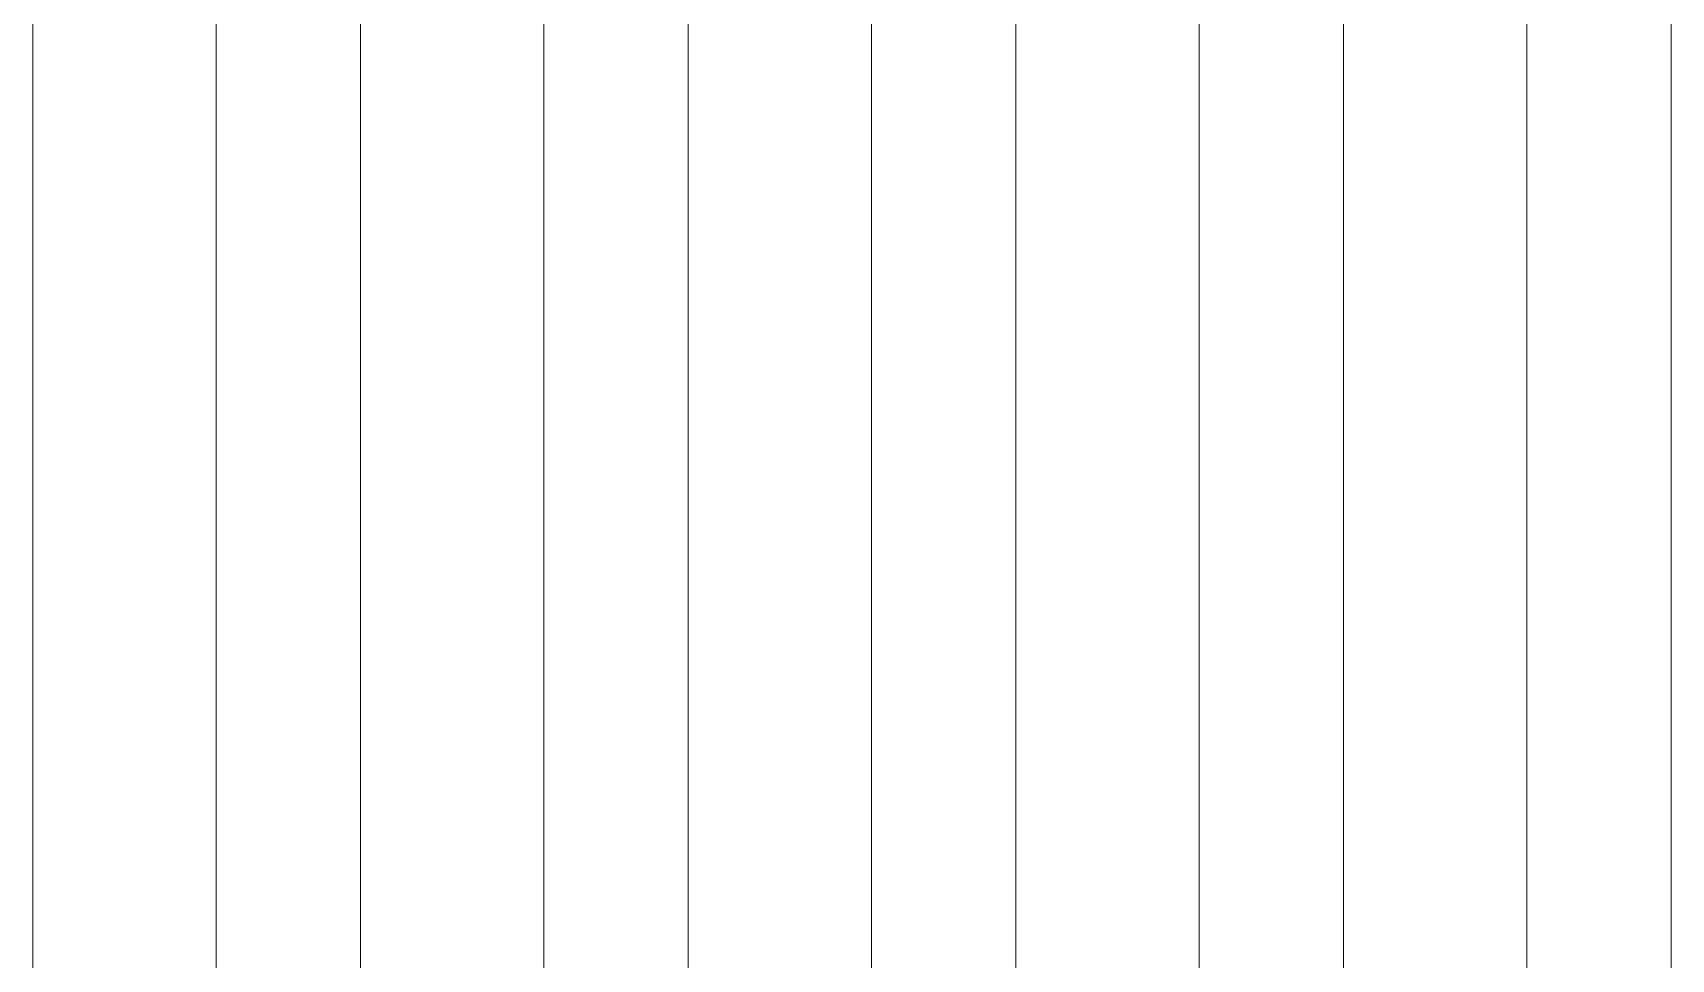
# Model space of a CAD drawing. Header units: millimetres. Extents: x 0 to 84100, y 0 to 59400.
# Drawn here: x 31798 to 33004, y 32758 to 33441 of the extents above; entities that cross this region are included whole.
import ezdxf

# ---------------------------------------------------------------- set-up
doc = ezdxf.new("R2010")
doc.units = ezdxf.units.MM
doc.layers.add('10_見えがかり', color=7, linetype='Continuous', lineweight=13)

msp = doc.modelspace()

# ---------------------------------------------------------------- linework, layer by layer
at = {"layer": '10_見えがかり'}
for points in [[(32898.1, 33789.2), (32898.1, 30693.1)], [(32898.1, 33789.2), (32898.1, 30693.1)], [(33004.5, 33798.1), (33004.5, 30693.1)], [(33004.5, 30693.1), (33004.5, 33798.1)], [(32763.1, 33778), (32763.1, 30693.1)], [(32763.1, 30693.1), (32763.1, 33778)], [(32656.8, 33769.1), (32656.8, 30693.1)], [(32656.8, 33769.1), (32656.8, 30693.1)], [(32521.8, 33757.9), (32521.8, 30693.1)], [(32521.8, 30693.1), (32521.8, 33757.9)], [(32415.5, 33749), (32415.5, 30693.1)], [(32415.5, 33749), (32415.5, 30693.1)], [(32174.1, 33728.9), (32174.1, 30693.1)], [(32174.1, 33728.9), (32174.1, 30693.1)], [(32280.5, 33737.8), (32280.5, 30693.1)], [(32280.5, 30693.1), (32280.5, 33737.8)], [(32039.1, 33717.6), (32039.1, 30693.1)], [(32039.1, 30693.1), (32039.1, 33717.6)], [(31932.8, 33708.8), (31932.8, 30693.1)], [(31932.8, 33708.8), (31932.8, 30693.1)], [(31797.8, 33697.5), (31797.8, 30693.1)], [(31797.8, 30693.1), (31797.8, 33697.5)]]:
    msp.add_lwpolyline(points, dxfattribs=at)

doc.saveas('drawing.dxf')
